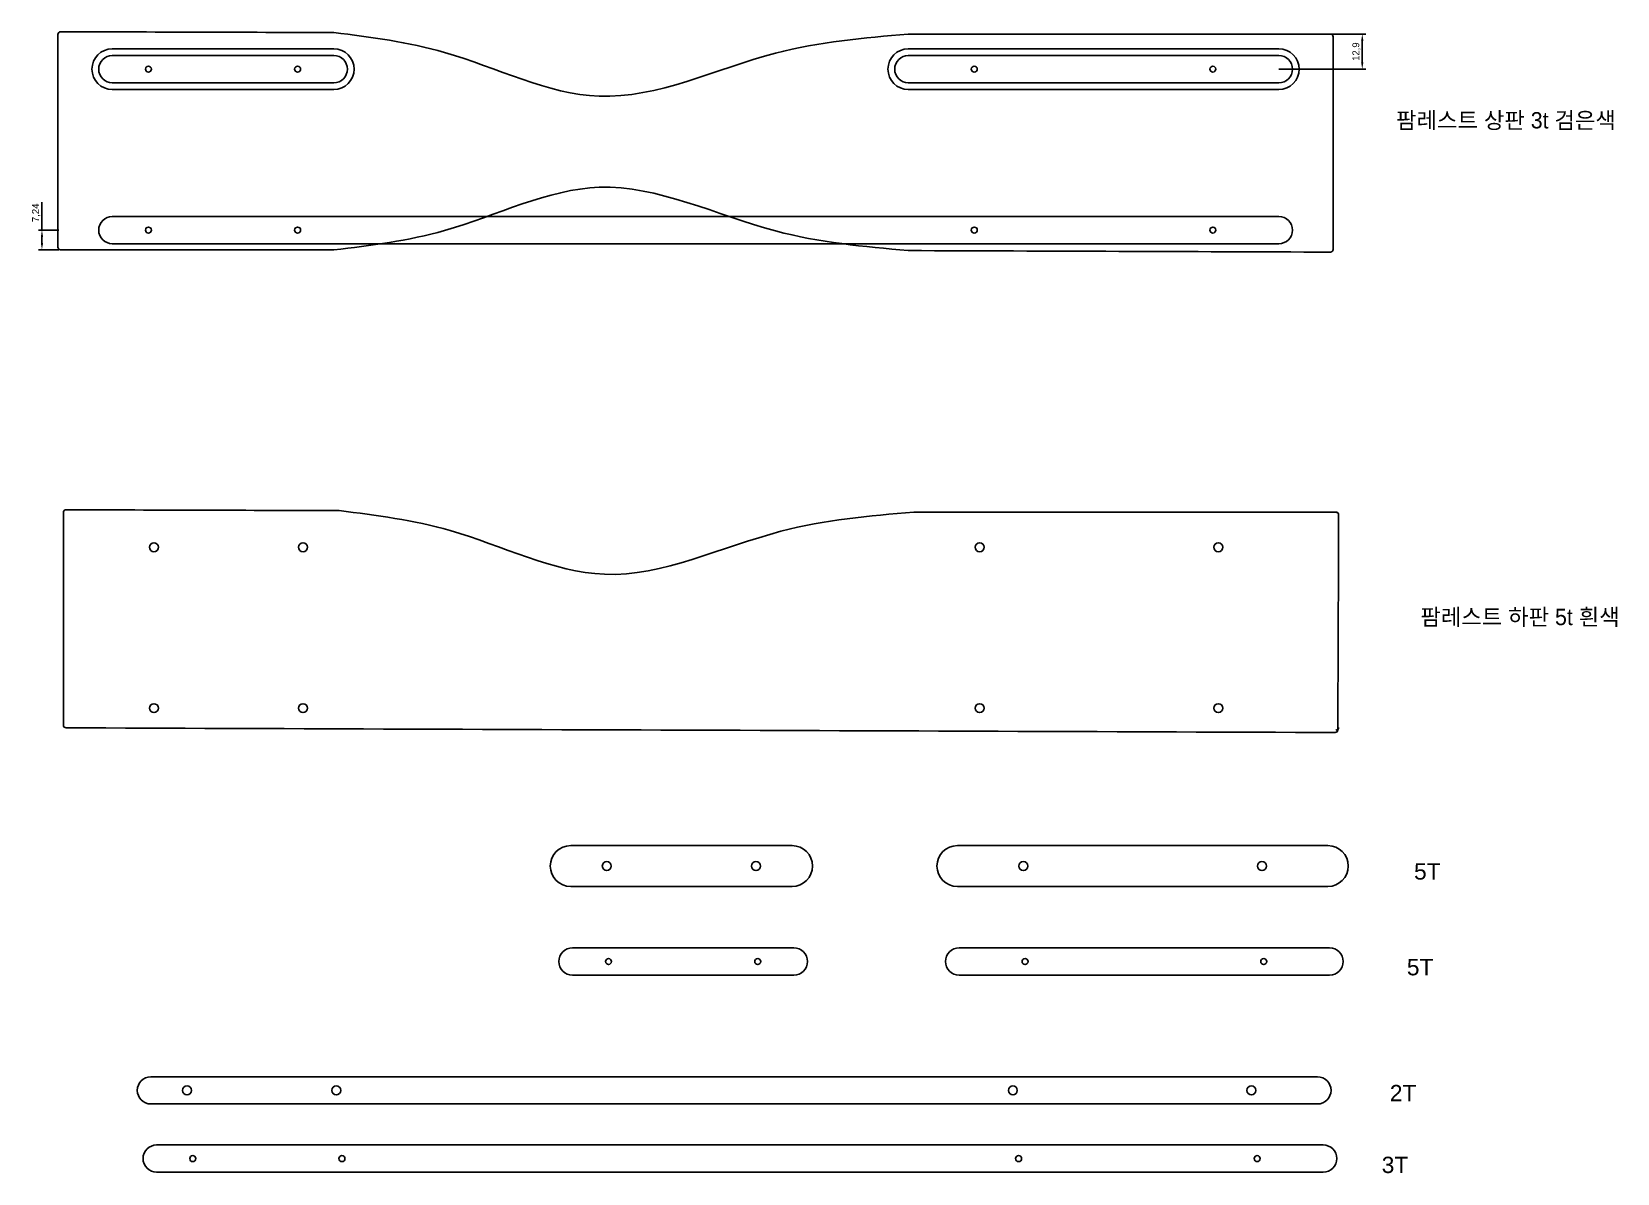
# Model space of a CAD drawing. Header units: millimetres. Extents: x 46 to 4458, y 59 to 1499.
# Drawn here: x 3875 to 4458, y 1025 to 1445 of the extents above; entities that cross this region are included whole.
import ezdxf

# ---------------------------------------------------------------- set-up
doc = ezdxf.new("R2010")
doc.units = ezdxf.units.MM
doc.styles.get("Standard").update_dxf_attribs({"font": 'arial.ttf'})
doc.dimstyles.new('ISO-25', dxfattribs={"dimtxt": 2.5, "dimasz": 2.5, "dimexe": 1.25, "dimexo": 0.625, "dimtad": 1, "dimtxsty": 'Standard', "dimcen": 2.5, "dimadec": 0, "dimazin": 0, "dimtfac": 1, "dimtmove": 0, "dimatfit": 3, "dimfxl": 1, "dimarcsym": 0})

# ---------------------------------------------------------------- blocks, each defined once
blk = doc.blocks.new('*D58')
at = {"color": 0, "lineweight": -2, "transparency": 16777216}
for p, q in [((4353.28, 1443.88), (4365.6, 1443.88)), ((4364.35, 1441.38), (4364.35, 1433.48)), ((4353.28, 1430.98), (4365.6, 1430.98))]:
    blk.add_line(p, q, dxfattribs=at)
at = {"color": 0, "transparency": 16777216}
for points in [[(4363.93, 1441.38), (4364.77, 1441.38), (4364.35, 1443.88)], [(4363.93, 1433.48), (4364.77, 1433.48), (4364.35, 1430.98)]]:
    blk.add_solid(points, dxfattribs=at)
at = {"layer": 'Defpoints', "color": 0, "transparency": 16777216}
for p in [(4352.66, 1443.88), (4352.66, 1430.98), (4364.35, 1430.98)]:
    blk.add_point(p, dxfattribs=at)
at = {"color": 0, "transparency": 16777216, "insert": (4362.22, 1437.43), "char_height": 2.5, "attachment_point": 5, "rotation": 90}
blk.add_mtext('12,9', dxfattribs=at)
blk = doc.blocks.new('*D60')
at = {"color": 0, "lineweight": -2, "transparency": 16777216}
for p, q in [((3878.7, 1371.82), (3878.7, 1382.03)), ((3884.96, 1371.82), (3877.45, 1371.82)), ((3878.7, 1367.08), (3878.7, 1369.32)), ((3884.96, 1364.58), (3877.45, 1364.58))]:
    blk.add_line(p, q, dxfattribs=at)
at = {"color": 0, "transparency": 16777216}
for points in [[(3878.29, 1369.32), (3879.12, 1369.32), (3878.7, 1371.82)], [(3878.29, 1367.08), (3879.12, 1367.08), (3878.7, 1364.58)]]:
    blk.add_solid(points, dxfattribs=at)
at = {"layer": 'Defpoints', "color": 0, "transparency": 16777216}
for p in [(3878.7, 1371.82), (3885.58, 1371.82), (3885.58, 1364.58)]:
    blk.add_point(p, dxfattribs=at)
at = {"color": 0, "transparency": 16777216, "insert": (3876.58, 1378.18), "char_height": 2.5, "attachment_point": 5, "rotation": 90}
blk.add_mtext('7,24', dxfattribs=at)

msp = doc.modelspace()

# ---------------------------------------------------------------- linework, layer by layer
msp.add_line((4353.65514, 1430.98088), (4333.65514, 1430.98088))
for points in [[(3986.03118, 1423.48088), (3904.58202, 1423.48088, -1), (3904.58202, 1438.48088), (3986.03118, 1438.48088, -1)], [(3904.58202, 1435.98088), (3986.03118, 1435.98088, -1), (3986.03118, 1425.98088), (3904.58202, 1425.98088, -1)], [(4333.65514, 1423.48088), (4197.37126, 1423.48088, -1), (4197.37126, 1438.48088), (4333.65514, 1438.48088, -1)], [(4197.37126, 1435.98088), (4333.65514, 1435.98088, -1), (4333.65514, 1425.98088), (4197.37126, 1425.98088, -1)], [(3904.58202, 1376.82055), (4333.65514, 1376.82055, -1), (4333.65514, 1366.82055), (3904.58202, 1366.82055, -1)], [(4154.62969, 1130.55803), (4073.18052, 1130.55803, -1), (4073.18052, 1145.55803), (4154.62969, 1145.55803, -1)], [(4351.70696, 1130.55803), (4215.42309, 1130.55803, -1), (4215.42309, 1145.55803), (4351.70696, 1145.55803, -1)], [(4073.81902, 1107.95086), (4155.26819, 1107.95086, -1), (4155.26819, 1097.95086), (4073.81902, 1097.95086, -1)], [(4216.06159, 1107.95086), (4352.34546, 1107.95086, -1), (4352.34546, 1097.95086), (4216.06159, 1097.95086, -1)], [(3918.77509, 1060.58713), (4347.84821, 1060.58713, -1), (4347.84821, 1050.58713), (3918.77509, 1050.58713, -1)], [(3920.8898, 1035.51493), (4349.96292, 1035.51493, -1), (4349.96292, 1025.51493), (3920.8898, 1025.51493, -1)]]:
    msp.add_lwpolyline(points, format="xyb", close=True)
for centre, radius in [((3917.87185, 1430.98088), 1.1), ((3972.74135, 1430.98088), 1.1), ((4221.62804, 1430.98088), 1.1), ((4309.39836, 1430.98088), 1.1), ((3917.87185, 1371.82055), 1.1), ((3972.74135, 1371.82055), 1.1), ((4221.62804, 1371.82055), 1.1), ((4309.39836, 1371.82055), 1.1), ((3919.8731, 1255.24781), 1.65), ((3974.7426, 1255.24781), 1.65), ((4223.62929, 1255.24781), 1.65), ((4311.39961, 1255.24781), 1.65), ((3919.8731, 1196.08748), 1.65), ((3974.7426, 1196.08748), 1.65), ((4223.62929, 1196.08748), 1.65), ((4311.39961, 1196.08748), 1.65), ((4086.47036, 1138.05803), 1.65), ((4141.33986, 1138.05803), 1.65), ((4239.67986, 1138.05803), 1.65), ((4327.45019, 1138.05803), 1.65), ((4087.10886, 1102.95086), 1.1), ((4141.97835, 1102.95086), 1.1), ((4240.31836, 1102.95086), 1.1), ((4328.08869, 1102.95086), 1.1), ((3932.06493, 1055.58713), 1.65), ((3986.93443, 1055.58713), 1.65), ((4235.82111, 1055.58713), 1.65), ((4323.59144, 1055.58713), 1.65), ((3934.17963, 1030.51493), 1.1), ((3989.04913, 1030.51493), 1.1), ((4237.93582, 1030.51493), 1.1), ((4325.70614, 1030.51493), 1.1)]:
    msp.add_circle(centre, radius)
for centre, start, end in [((3885.58202, 1443.73941), 89.83106232, 180), ((4352.65514, 1442.88088), 360, 90), ((3885.58202, 1365.58055), 180, 269.95848481), ((4352.65514, 1364.72348), 269.7895473, 0), ((3887.58327, 1268.00633), 89.83106232, 180), ((3887.58622, 1268.00926), 89.83106232, 180), ((4354.65565, 1267.15074), 359.78954731, 90), ((4354.65639, 1267.14781), 360, 90), ((3887.58327, 1189.84748), 180, 269.95848481), ((3887.58622, 1189.84747), 180, 269.78954731), ((4354.36541, 1188.13294), 269.78954731, 359.78954731), ((4354.65639, 1188.9904), 269.7895473, 0)]:
    msp.add_arc(centre, 1, start, end)
at = {"start_tangent": (0, -1), "end_tangent": (0, -1)}
for points in [[(3884.58202, 1443.73941), (3884.58202, 1365.58055)], [(4353.65514, 1442.88088), (4353.65514, 1364.72348)]]:
    msp.add_spline(points, degree=3, dxfattribs=at)
for points, knots in [([(3885.58497, 1444.7394), (3919.39068, 1444.63973), (3952.71093, 1444.54005), (3986.03118, 1444.44037), (3999.69113, 1442.71502), (4032.83236, 1438.52903), (4085.91045, 1410.5779), (4142.59767, 1439.17048), (4181.03985, 1442.47642), (4197.37126, 1443.88088), (4248.96905, 1443.88088), (4300.56683, 1443.88088), (4352.65514, 1443.88088)], [0.009791118, 0.009791118, 0.009791118, 0.009791118, 1, 1, 1, 42.417477665, 101.485409083, 168.289260545, 217.631762366, 217.631762366, 217.631762366, 218.62540405, 218.62540405, 218.62540405, 218.62540405]), ([(3885.58129, 1364.58055), (3919.3884, 1364.55606), (3952.71, 1364.53334), (3986.03161, 1364.51063), (3999.6978, 1366.1858), (4032.85418, 1370.25003), (4086.03459, 1398.00601), (4142.61639, 1369.20541), (4181.04618, 1365.75829), (4197.37232, 1364.29385), (4248.96854, 1364.10433), (4300.56476, 1363.91481), (4352.65146, 1363.72349)], [0.009755215, 0.009755215, 0.009755215, 0.009755215, 1, 1, 1, 42.417477665, 101.485409083, 168.289260545, 217.631762366, 217.631762366, 217.631762366, 218.625380651, 218.625380651, 218.625380651, 218.625380651]), ([(3988.03538, 1268.71023), (4001.69533, 1266.98487), (4034.83655, 1262.79889), (4087.91465, 1234.84776), (4144.60187, 1263.44034), (4183.04405, 1266.74628), (4199.37546, 1268.15074)], [3, 3, 3, 3, 44.417477665, 103.485409083, 170.289260545, 219.631762366, 219.631762366, 219.631762366, 219.631762366])]:
    msp.add_open_spline(points, degree=3, knots=knots)
for points in [[(3886.58622, 1189.84747), (3886.58622, 1215.9014), (3886.58622, 1241.95533), (3886.58622, 1268.00926)], [(3887.58917, 1269.00926), (3921.39487, 1268.90958), (3954.71513, 1268.80991), (3988.03538, 1268.71023)], [(4199.37546, 1268.15074), (4250.97203, 1268.15074), (4302.5686, 1268.15074), (4354.65565, 1268.15074)], [(4355.65565, 1267.14707), (4355.55992, 1241.08454), (4355.46415, 1215.01174), (4355.36541, 1188.12926)], [(4354.36174, 1187.13294), (4198.76868, 1187.70445), (4043.17561, 1188.27597), (3887.58254, 1188.84748)]]:
    msp.add_open_spline(points, degree=3)

# ---------------------------------------------------------------- texts
at = {"char_height": 6, "attachment_point": 1}
for s, width, insert in [('{\\fGulim|b0|i0|c129|p50;팜레스트 상판 3t 검은색}', 101.593139, (4376.78406, 1415.19709)), ('{\\fGulim|b0|i0|c129|p50;팜레스트 하판 5t 흰색}', 132.3626199, (4385.71348, 1232.60288)), ('5T', 53.2145333, (4383.39009, 1139.05978)), ('5T', 53.2145333, (4380.74586, 1103.87666)), ('2T', 51.8577793, (4374.47922, 1057.59821)), ('3T', 47.7757891, (4371.49656, 1031.19956))]:
    msp.add_mtext_dynamic_manual_height_columns(s, width=width, gutter_width=12.5, heights=[0], dxfattribs=dict(at, insert=insert))

# ---------------------------------------------------------------- dimensions: what is measured, and where the dimension line sits
for base, p1, p2, picture, middle in [((4364.35079, 1430.98088), (4352.65514, 1443.88088), (4352.65514, 1430.98088), '*D58', (4362.2234, 1437.43088)), ((3878.70335, 1371.82055), (3885.58129, 1364.58055), (3885.58129, 1371.82055), '*D60', (3876.57596, 1378.17714))]:
    dim = msp.add_linear_dim(base=base, p1=p1, p2=p2, angle=90, dimstyle='ISO-25')
    dim.commit()
    dim.dimension.update_dxf_attribs({"geometry": picture, "text_midpoint": middle})

doc.saveas('drawing.dxf')
